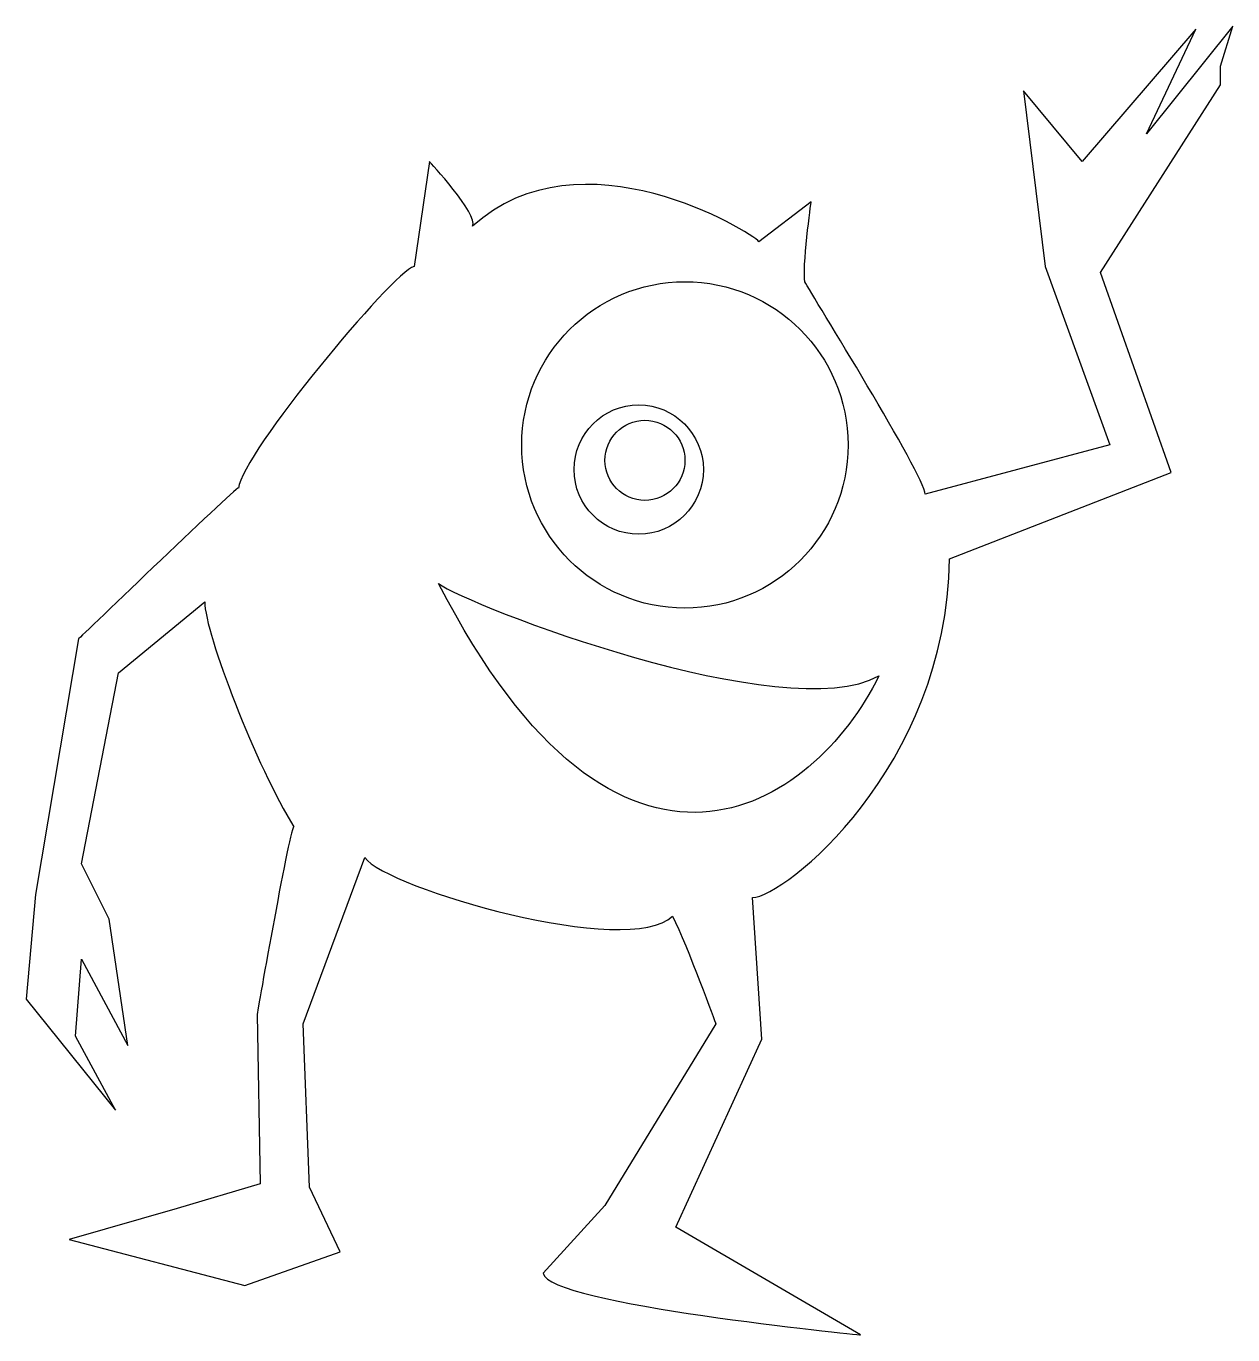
# Model space of a CAD drawing. Header units: centimetres. Extents: x -5.5 to 10.1, y -8.6 to 8.2.
import ezdxf

# ---------------------------------------------------------------- set-up
doc = ezdxf.new("R2010")
doc.units = ezdxf.units.CM
doc.header["$MEASUREMENT"] = 0
doc.layers.add('Camada 1', color=7, linetype='Continuous')

msp = doc.modelspace()

# ---------------------------------------------------------------- linework, layer by layer
at = {"layer": 'Camada 1'}
msp.add_ellipse((2.41066, 2.5109), major_axis=(0, 0.83341), ratio=1, dxfattribs=at)
at = {"layer": 'Camada 1', "color": 7, "lineweight": 25}
msp.add_ellipse((2.49003, 2.62996), major_axis=(0, 0.51591), ratio=1, dxfattribs=at)
at = {"layer": 'Camada 1'}
for points, knots in [([(-2.66902, -8.00576), (-2.66902, -8.00576), (-4.9311, -7.41047), (-4.9311, -7.41047), (-4.9311, -7.41047), (-4.9311, -7.41047), (-3.54209, -7.01362), (-3.54209, -7.01362), (-3.54209, -7.01362), (-3.54209, -7.01362), (-2.47058, -6.69612), (-2.47058, -6.69612), (-2.47058, -6.69612), (-2.47058, -6.69612), (-2.51027, -4.51341), (-2.51027, -4.51341), (-2.51027, -4.51341), (-2.51027, -4.51341), (-2.07373, -2.01323), (-2.03405, -2.0926), (-2.03405, -2.0926), (-2.51027, -1.33856), (-3.18493, 0.40758), (-3.18493, 0.80446), (-3.18493, 0.80446), (-3.18493, 0.80446), (-4.29613, -0.10833), (-4.29613, -0.10833), (-4.29613, -0.10833), (-4.29613, -0.10833), (-4.77235, -2.56882), (-4.77235, -2.56882), (-4.77235, -2.56882), (-4.77235, -2.56882), (-4.41519, -3.28317), (-4.41519, -3.28317), (-4.41519, -3.28317), (-4.41519, -3.28317), (-4.17706, -4.91028), (-4.17706, -4.91028), (-4.17706, -4.91028), (-4.17706, -4.91028), (-4.77235, -3.79908), (-4.77235, -3.79908), (-4.77235, -3.79908), (-4.77235, -3.79908), (-4.85173, -4.79121), (-4.85173, -4.79121), (-4.85173, -4.79121), (-4.85173, -4.79121), (-4.33582, -5.74366), (-4.33582, -5.74366), (-4.33582, -5.74366), (-4.33582, -5.74366), (-5.4867, -4.31499), (-5.4867, -4.31499), (-5.4867, -4.31499), (-5.4867, -4.31499), (-5.36764, -2.96567), (-5.36764, -2.96567), (-5.36764, -2.96567), (-5.36764, -2.96567), (-4.81204, 0.32821), (-4.81204, 0.32821), (-4.81204, 0.32821), (-4.81204, 0.32821), (-2.66902, 2.39185), (-2.7484, 2.27282), (-2.7484, 2.27282), (-2.70871, 2.70936), (-0.76413, 5.05081), (-0.48632, 5.13019), (-0.48632, 5.13019), (-0.48632, 5.13019), (-0.28788, 6.47951), (-0.28788, 6.47951), (-0.28788, 6.47951), (-0.28788, 6.47951), (0.34709, 5.80485), (0.26772, 5.6461), (0.26772, 5.6461), (1.65673, 6.91605), (3.87912, 5.56672), (3.9585, 5.44766), (3.9585, 5.44766), (3.9585, 5.44766), (4.63313, 5.96357), (4.63313, 5.96357), (4.63313, 5.96357), (4.63313, 5.96357), (4.51407, 5.09047), (4.55375, 4.93175), (4.55375, 4.93175), (4.63313, 4.773), (6.10151, 2.43154), (6.10151, 2.19344), (6.10151, 2.19344), (6.10151, 2.19344), (8.4826, 2.82841), (8.4826, 2.82841), (8.4826, 2.82841), (8.4826, 2.82841), (7.64922, 5.13018), (7.64922, 5.13018), (7.64922, 5.13018), (7.64922, 5.13018), (7.37141, 7.39226), (7.37141, 7.39226), (7.37141, 7.39226), (7.37141, 7.39226), (8.12547, 6.4795), (8.12547, 6.4795), (8.12547, 6.4795), (8.12547, 6.4795), (9.5938, 8.18598), (9.5938, 8.18598), (9.5938, 8.18598), (9.5938, 8.18598), (8.95885, 6.83666), (8.95885, 6.83666), (8.95885, 6.83666), (8.95885, 6.83666), (10.07005, 8.22567), (10.07005, 8.22567), (10.07005, 8.22567), (10.07005, 8.22567), (9.9113, 7.70976), (9.9113, 7.70976), (9.9113, 7.70976), (9.9113, 7.70976), (9.9113, 7.47163), (9.9113, 7.47163), (9.9113, 7.47163), (9.9113, 7.47163), (8.36354, 5.0508), (8.36354, 5.0508), (8.36354, 5.0508), (8.36354, 5.0508), (9.27635, 2.47124), (9.27635, 2.47124), (9.27635, 2.47124), (9.27635, 2.47124), (6.41896, 1.36004), (6.41896, 1.36004), (6.41896, 1.36004), (6.37927, -1.33858), (4.27594, -3.00535), (3.87912, -3.00535), (3.87912, -3.00535), (3.87912, -3.00535), (3.99818, -4.8309), (3.99818, -4.8309), (3.99818, -4.8309), (3.99818, -4.8309), (2.88698, -7.25171), (2.88698, -7.25171), (2.88698, -7.25171), (2.88698, -7.25171), (5.26807, -8.64069), (5.26807, -8.64069), (5.26807, -8.64069), (5.26807, -8.64069), (1.22018, -8.24384), (1.1805, -7.84699), (1.1805, -7.84699), (1.1805, -7.84699), (1.97422, -6.97392), (1.97422, -6.97392), (1.97422, -6.97392), (1.97422, -6.97392), (3.40286, -4.63246), (3.40286, -4.63246), (3.40286, -4.63246), (3.40286, -4.63246), (3.04573, -3.64033), (2.84729, -3.24348), (2.84729, -3.24348), (2.29166, -3.79908), (-0.84349, -2.88632), (-1.12127, -2.48944), (-1.12127, -2.48944), (-1.12127, -2.48944), (-1.91499, -4.63246), (-1.91499, -4.63246), (-1.91499, -4.63246), (-1.91499, -4.63246), (-1.83561, -6.73579), (-1.83561, -6.73579), (-1.83561, -6.73579), (-1.83561, -6.73579), (-1.43873, -7.5692), (-1.43873, -7.5692), (-1.43873, -7.5692), (-1.43873, -7.5692), (-2.66902, -8.00576), (-2.66902, -8.00576)], [0, 0, 0, 0, 0.02, 0.02, 0.02, 0.02, 0.04, 0.04, 0.04, 0.04, 0.06, 0.06, 0.06, 0.06, 0.08, 0.08, 0.08, 0.08, 0.1, 0.1, 0.1, 0.1, 0.12, 0.12, 0.12, 0.12, 0.14, 0.14, 0.14, 0.14, 0.16, 0.16, 0.16, 0.16, 0.18, 0.18, 0.18, 0.18, 0.2, 0.2, 0.2, 0.2, 0.22, 0.22, 0.22, 0.22, 0.24, 0.24, 0.24, 0.24, 0.26, 0.26, 0.26, 0.26, 0.28, 0.28, 0.28, 0.28, 0.3, 0.3, 0.3, 0.3, 0.32, 0.32, 0.32, 0.32, 0.34, 0.34, 0.34, 0.34, 0.36, 0.36, 0.36, 0.36, 0.38, 0.38, 0.38, 0.38, 0.4, 0.4, 0.4, 0.4, 0.42, 0.42, 0.42, 0.42, 0.44, 0.44, 0.44, 0.44, 0.46, 0.46, 0.46, 0.46, 0.48, 0.48, 0.48, 0.48, 0.5, 0.5, 0.5, 0.5, 0.52, 0.52, 0.52, 0.52, 0.54, 0.54, 0.54, 0.54, 0.56, 0.56, 0.56, 0.56, 0.58, 0.58, 0.58, 0.58, 0.6, 0.6, 0.6, 0.6, 0.62, 0.62, 0.62, 0.62, 0.64, 0.64, 0.64, 0.64, 0.66, 0.66, 0.66, 0.66, 0.68, 0.68, 0.68, 0.68, 0.7, 0.7, 0.7, 0.7, 0.72, 0.72, 0.72, 0.72, 0.74, 0.74, 0.74, 0.74, 0.76, 0.76, 0.76, 0.76, 0.78, 0.78, 0.78, 0.78, 0.8, 0.8, 0.8, 0.8, 0.82, 0.82, 0.82, 0.82, 0.84, 0.84, 0.84, 0.84, 0.86, 0.86, 0.86, 0.86, 0.88, 0.88, 0.88, 0.88, 0.9, 0.9, 0.9, 0.9, 0.92, 0.92, 0.92, 0.92, 0.94, 0.94, 0.94, 0.94, 0.96, 0.96, 0.96, 0.96, 1, 1, 1, 1]), ([(3.00594, 0.72506), (4.16757, 0.72506), (5.10927, 1.66677), (5.10927, 2.82839), (5.10927, 2.82839), (5.10927, 3.99001), (4.16756, 4.93172), (3.00594, 4.93172), (3.00594, 4.93172), (1.84432, 4.93172), (0.90261, 3.99001), (0.90261, 2.82839), (0.90261, 2.82839), (0.90261, 1.66677), (1.84432, 0.72506), (3.00594, 0.72506)], [0, 0, 0, 0, 0.2, 0.2, 0.2, 0.2, 0.4, 0.4, 0.4, 0.4, 0.6, 0.6, 0.6, 0.6, 1, 1, 1, 1]), ([(5.50618, -0.14803), (4.31561, -0.82269), (0.18832, 0.76476), (-0.16884, 1.04254), (-0.16884, 1.04254), (2.17256, -3.52129), (4.67277, -1.85452), (5.50618, -0.14803)], [0, 0, 0, 0, 0.33333333, 0.33333333, 0.33333333, 0.33333333, 1, 1, 1, 1])]:
    msp.add_open_spline(points, degree=3, knots=knots, dxfattribs=at)

doc.saveas('drawing.dxf')
